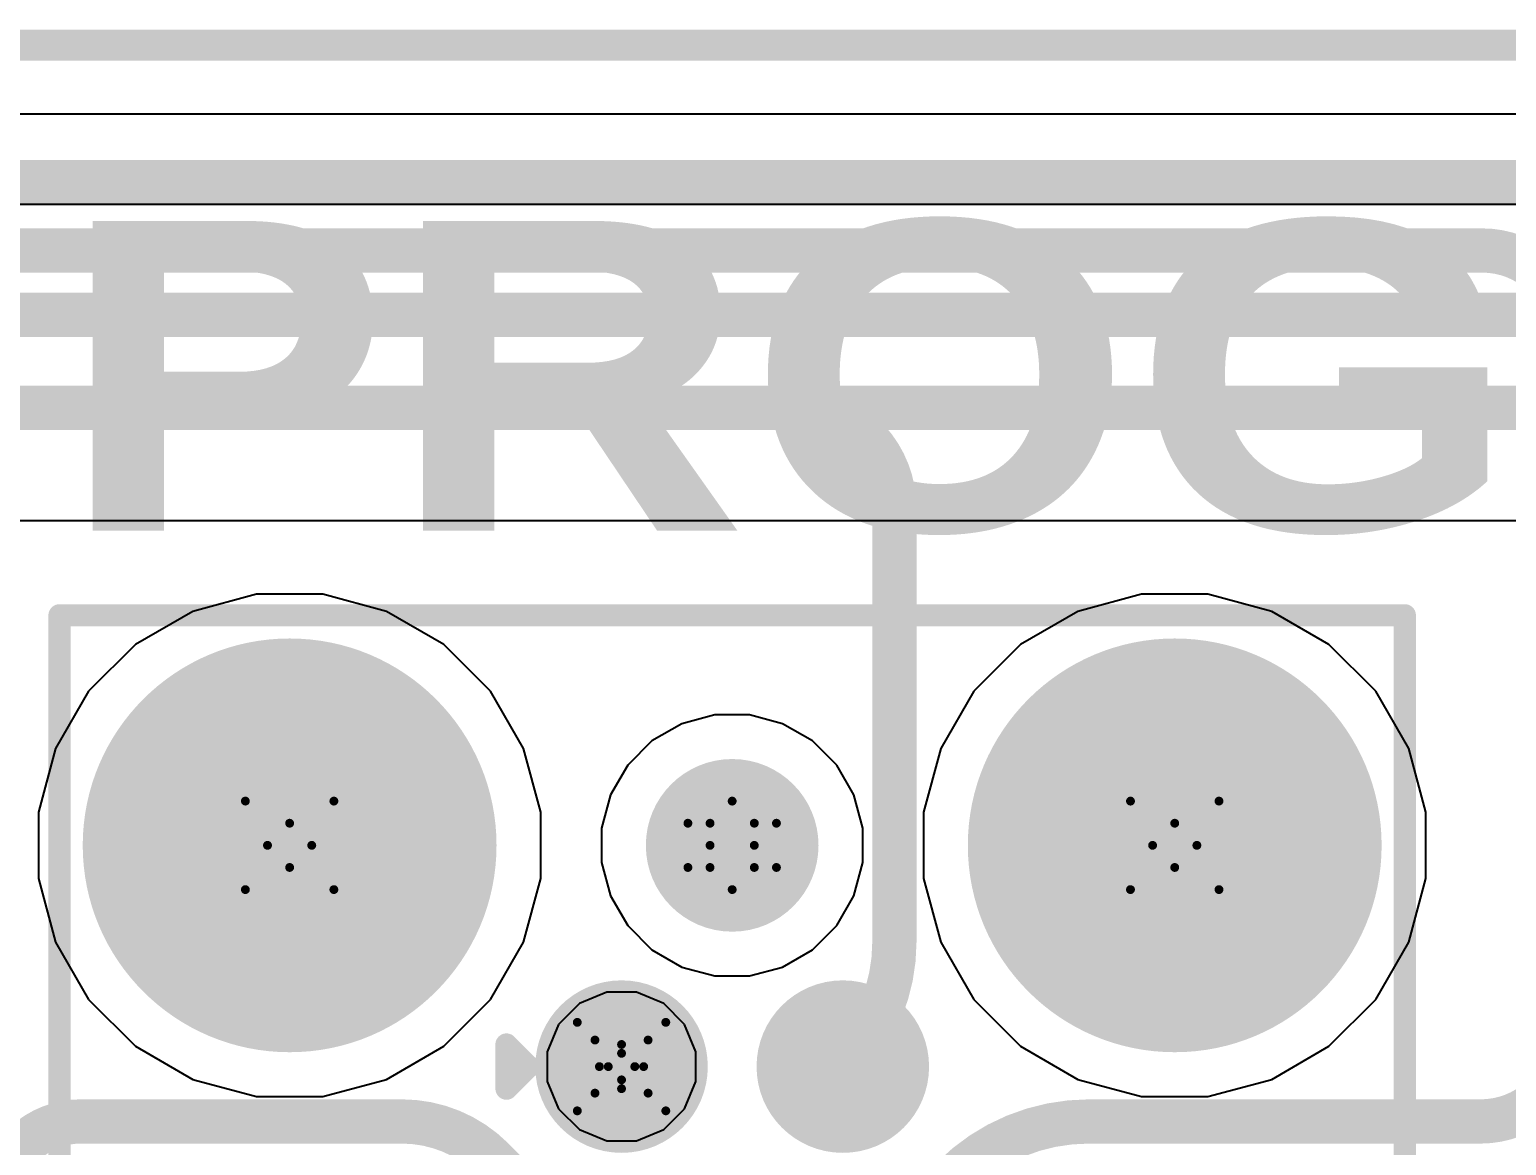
# Model space of a CAD drawing. Header units: inches. Extents: x -2 to 5376, y -4 to 5426.
# Drawn here: x 119.68 to 128.16, y 56.7 to 63.11 of the extents above; entities that cross this region are included whole.
import ezdxf

# ---------------------------------------------------------------- set-up
doc = ezdxf.new("R2010")
doc.units = ezdxf.units.IN
for name, color, linetype in [('Bottom Layer', 5, 'Continuous'), ('Bottom Solder', 6, 'Continuous'), ('Drill Drawing', 1, 'Continuous'), ('Layer 1', 16, 'Continuous'), ('Layer 2', 76, 'Continuous'), ('Pad Holes', 156, 'Continuous'), ('Top Layer', 1, 'Continuous'), ('Top Overlay', 2, 'Continuous'), ('Top Paste', 8, 'Continuous'), ('Top Solder', 216, 'Continuous'), ('Via Holes', 16, 'Continuous')]:
    doc.layers.add(name, color=color, linetype=linetype)
doc.styles.add('Arial Black_Bold', font='', dxfattribs={"height": 0.2})
doc.styles.get('Arial Black_Bold').set_extended_font_data('Arial Black', bold=True)

# ---------------------------------------------------------------- blocks, each defined once
blk = doc.blocks.new('TC2030_IDC__253')
at = {"layer": 'Bottom Solder'}
h = blk.add_hatch(color=6, dxfattribs=at)
edge = h.paths.add_edge_path()
edge.add_arc((-2.54, 2.54), 0.1016, 0, 360)
h = blk.add_hatch(color=6, dxfattribs=at)
edge = h.paths.add_edge_path()
edge.add_arc((0.635, 2.54), 0.1016, 0, 360)
h = blk.add_hatch(color=6, dxfattribs=at)
edge = h.paths.add_edge_path()
edge.add_arc((2.54, 1.016), 0.1016, 0, 360)
h = blk.add_hatch(color=6, dxfattribs=at)
edge = h.paths.add_edge_path()
edge.add_arc((-2.54, 0), 0.1016, 0, 360)
h = blk.add_hatch(color=6, dxfattribs=at)
edge = h.paths.add_edge_path()
edge.add_arc((2.54, -1.016), 0.1016, 0, 360)
h = blk.add_hatch(color=6, dxfattribs=at)
edge = h.paths.add_edge_path()
edge.add_arc((-2.54, -2.54), 0.1016, 0, 360)
h = blk.add_hatch(color=6, dxfattribs=at)
edge = h.paths.add_edge_path()
edge.add_arc((0.635, -2.54), 0.1016, 0, 360)
at = {"layer": 'Pad Holes'}
h = blk.add_hatch(color=7, dxfattribs=at)
edge = h.paths.add_edge_path()
edge.add_arc((-2.54, 2.54), 1.1875, 0, 360)
h = blk.add_hatch(color=7, dxfattribs=at)
edge = h.paths.add_edge_path()
edge.add_arc((0.635, 2.54), 1.1875, 0, 360)
h = blk.add_hatch(color=7, dxfattribs=at)
edge = h.paths.add_edge_path()
edge.add_arc((2.54, 1.016), 0.4955, 0, 360)
h = blk.add_hatch(color=7, dxfattribs=at)
edge = h.paths.add_edge_path()
edge.add_arc((-2.54, 0), 0.4955, 0, 360)
h = blk.add_hatch(color=7, dxfattribs=at)
edge = h.paths.add_edge_path()
edge.add_arc((2.54, -1.016), 0.4955, 0, 360)
h = blk.add_hatch(color=7, dxfattribs=at)
edge = h.paths.add_edge_path()
edge.add_arc((-2.54, -2.54), 1.1875, 0, 360)
h = blk.add_hatch(color=7, dxfattribs=at)
edge = h.paths.add_edge_path()
edge.add_arc((0.635, -2.54), 1.1875, 0, 360)
at = {"layer": 'Top Layer'}
h = blk.add_hatch(color=1, dxfattribs=at)
edge = h.paths.add_edge_path()
edge.add_arc((-1.27, 0.635), 0.3935, 0, 360)
h = blk.add_hatch(color=1, dxfattribs=at)
edge = h.paths.add_edge_path()
edge.add_arc((0, 0.635), 0.3935, 0, 360)
h = blk.add_hatch(color=1, dxfattribs=at)
edge = h.paths.add_edge_path()
edge.add_arc((1.27, 0.635), 0.3935, 0, 360)
h = blk.add_hatch(color=1, dxfattribs=at)
edge = h.paths.add_edge_path()
edge.add_arc((-1.27, -0.635), 0.3935, 0, 360)
h = blk.add_hatch(color=1, dxfattribs=at)
edge = h.paths.add_edge_path()
edge.add_arc((-1.27, -0.635), 0.3935, 0, 360)
h = blk.add_hatch(color=1, dxfattribs=at)
edge = h.paths.add_edge_path()
edge.add_arc((0, -0.635), 0.3935, 0, 360)
h = blk.add_hatch(color=1, dxfattribs=at)
edge = h.paths.add_edge_path()
edge.add_arc((1.27, -0.635), 0.3935, 0, 360)
at = {"layer": 'Top Paste'}
h = blk.add_hatch(color=8, dxfattribs=at)
edge = h.paths.add_edge_path()
edge.add_arc((-1.27, 0.635), 0.3935, 0, 360)
h = blk.add_hatch(color=8, dxfattribs=at)
edge = h.paths.add_edge_path()
edge.add_arc((0, 0.635), 0.3935, 0, 360)
h = blk.add_hatch(color=8, dxfattribs=at)
edge = h.paths.add_edge_path()
edge.add_arc((1.27, 0.635), 0.3935, 0, 360)
h = blk.add_hatch(color=8, dxfattribs=at)
edge = h.paths.add_edge_path()
edge.add_arc((-1.27, -0.635), 0.3935, 0, 360)
h = blk.add_hatch(color=8, dxfattribs=at)
edge = h.paths.add_edge_path()
edge.add_arc((-1.27, -0.635), 0.3935, 0, 360)
h = blk.add_hatch(color=8, dxfattribs=at)
edge = h.paths.add_edge_path()
edge.add_arc((0, -0.635), 0.3935, 0, 360)
h = blk.add_hatch(color=8, dxfattribs=at)
edge = h.paths.add_edge_path()
edge.add_arc((1.27, -0.635), 0.3935, 0, 360)
at = {"layer": 'Top Solder'}
h = blk.add_hatch(color=216, dxfattribs=at)
edge = h.paths.add_edge_path()
edge.add_arc((-2.54, 2.54), 0.1016, 0, 360)
h = blk.add_hatch(color=216, dxfattribs=at)
edge = h.paths.add_edge_path()
edge.add_arc((0.635, 2.54), 0.1016, 0, 360)
h = blk.add_hatch(color=216, dxfattribs=at)
edge = h.paths.add_edge_path()
edge.add_arc((-1.27, 0.635), 0.4951, 0, 360)
h = blk.add_hatch(color=216, dxfattribs=at)
edge = h.paths.add_edge_path()
edge.add_arc((0, 0.635), 0.4951, 0, 360)
h = blk.add_hatch(color=216, dxfattribs=at)
edge = h.paths.add_edge_path()
edge.add_arc((1.27, 0.635), 0.4951, 0, 360)
h = blk.add_hatch(color=216, dxfattribs=at)
edge = h.paths.add_edge_path()
edge.add_arc((2.54, 1.016), 0.1016, 0, 360)
h = blk.add_hatch(color=216, dxfattribs=at)
edge = h.paths.add_edge_path()
edge.add_arc((-2.54, 0), 0.1016, 0, 360)
h = blk.add_hatch(color=216, dxfattribs=at)
edge = h.paths.add_edge_path()
edge.add_arc((-1.27, -0.635), 0.4951, 0, 360)
h = blk.add_hatch(color=216, dxfattribs=at)
edge = h.paths.add_edge_path()
edge.add_arc((-1.27, -0.635), 0.4951, 0, 360)
h = blk.add_hatch(color=216, dxfattribs=at)
edge = h.paths.add_edge_path()
edge.add_arc((0, -0.635), 0.4951, 0, 360)
h = blk.add_hatch(color=216, dxfattribs=at)
edge = h.paths.add_edge_path()
edge.add_arc((1.27, -0.635), 0.4951, 0, 360)
h = blk.add_hatch(color=216, dxfattribs=at)
edge = h.paths.add_edge_path()
edge.add_arc((2.54, -1.016), 0.1016, 0, 360)
h = blk.add_hatch(color=216, dxfattribs=at)
edge = h.paths.add_edge_path()
edge.add_arc((-2.54, -2.54), 0.1016, 0, 360)
h = blk.add_hatch(color=216, dxfattribs=at)
edge = h.paths.add_edge_path()
edge.add_arc((0.635, -2.54), 0.1016, 0, 360)
at = {"layer": 'Top Overlay'}
for points in [[(-3.8608, -3.8608, 0.127, 0.127, 0), (-3.8608, 3.8608, 0.127, 0.127, 0)], [(3.2004, 3.8608, 0.127, 0.127, 0), (-3.8608, 3.8608, 0.127, 0.127, 0)], [(3.2004, -3.8608, 0.127, 0.127, 0), (3.2004, 3.8608, 0.127, 0.127, 0)], [(-1.397, -1.2954, 0.127, 0.127, 0), (-1.27, -1.1684, 0.127, 0.127, 0)], [(-1.143, -1.2954, 0.127, 0.127, 0), (-1.27, -1.1684, 0.127, 0.127, 0)], [(-1.143, -1.2954, 0.127, 0.127, 0), (-1.397, -1.2954, 0.127, 0.127, 0)], [(3.2004, -3.8608, 0.127, 0.127, 0), (-3.8608, -3.8608, 0.127, 0.127, 0)]]:
    blk.add_lwpolyline(points, format="xyseb", dxfattribs=at)
for points in [[(-3.89255, 3.8608, 0.0635, 0.0635, 1), (-3.82905, 3.8608, 0.0635, 0.0635, 1)], [(-3.89255, 3.8608, 0.0635, 0.0635, 1), (-3.82905, 3.8608, 0.0635, 0.0635, 1)], [(3.16865, 3.8608, 0.0635, 0.0635, 1), (3.23215, 3.8608, 0.0635, 0.0635, 1)], [(3.16865, 3.8608, 0.0635, 0.0635, 1), (3.23215, 3.8608, 0.0635, 0.0635, 1)], [(-1.30175, -1.1684, 0.0635, 0.0635, 1), (-1.23825, -1.1684, 0.0635, 0.0635, 1)], [(-1.30175, -1.1684, 0.0635, 0.0635, 1), (-1.23825, -1.1684, 0.0635, 0.0635, 1)], [(-1.42875, -1.2954, 0.0635, 0.0635, 1), (-1.36525, -1.2954, 0.0635, 0.0635, 1)], [(-1.42875, -1.2954, 0.0635, 0.0635, 1), (-1.36525, -1.2954, 0.0635, 0.0635, 1)], [(-1.17475, -1.2954, 0.0635, 0.0635, 1), (-1.11125, -1.2954, 0.0635, 0.0635, 1)], [(-1.17475, -1.2954, 0.0635, 0.0635, 1), (-1.11125, -1.2954, 0.0635, 0.0635, 1)], [(-3.89255, -3.8608, 0.0635, 0.0635, 1), (-3.82905, -3.8608, 0.0635, 0.0635, 1)], [(-3.89255, -3.8608, 0.0635, 0.0635, 1), (-3.82905, -3.8608, 0.0635, 0.0635, 1)], [(3.16865, -3.8608, 0.0635, 0.0635, 1), (3.23215, -3.8608, 0.0635, 0.0635, 1)], [(3.16865, -3.8608, 0.0635, 0.0635, 1), (3.23215, -3.8608, 0.0635, 0.0635, 1)]]:
    blk.add_lwpolyline(points, format="xyseb", close=True, dxfattribs=at)

msp = doc.modelspace()

# ---------------------------------------------------------------- hatches: boundary and pattern name
at = {"layer": 'Bottom Layer'}
h = msp.add_hatch(color=5, dxfattribs=at)
edge = h.paths.add_edge_path()
edge.add_arc((123.0786, 57.1533), 0.3, 0, 360)
at = {"layer": 'Layer 1'}
h = msp.add_hatch(color=16, dxfattribs=at)
edge = h.paths.add_edge_path()
edge.add_arc((123.0786, 57.1533), 0.3, 0, 360)
at = {"layer": 'Layer 2'}
h = msp.add_hatch(color=76, dxfattribs=at)
edge = h.paths.add_edge_path()
edge.add_arc((123.0786, 57.1533), 0.3, 0, 360)
at = {"layer": 'Top Layer'}
h = msp.add_hatch(color=1, dxfattribs=at)
edge = h.paths.add_edge_path()
edge.add_arc((123.0786, 57.1533), 0.3, 0, 360)
at = {"layer": 'Via Holes'}
h = msp.add_hatch(color=7, dxfattribs=at)
edge = h.paths.add_edge_path()
edge.add_arc((123.0786, 57.1533), 0.15, 0, 360)

# ---------------------------------------------------------------- linework, layer by layer
at = {"layer": 'Bottom Layer'}
for p, q in [((119.5913, 60.2872), (128.2255, 60.2872)), ((120.9838, 59.8648), (120.6172, 59.7666)), ((121.3633, 59.8648), (120.9838, 59.8648)), ((121.73, 59.7666), (121.3633, 59.8648)), ((126.0638, 59.8648), (125.6972, 59.7666)), ((126.4433, 59.8648), (126.0638, 59.8648)), ((126.81, 59.7666), (126.4433, 59.8648)), ((120.6172, 59.7666), (120.2885, 59.5768)), ((122.0587, 59.5768), (121.73, 59.7666)), ((125.6972, 59.7666), (125.3685, 59.5768)), ((127.1387, 59.5768), (126.81, 59.7666)), ((120.2885, 59.5768), (120.0201, 59.3084)), ((122.3271, 59.3084), (122.0587, 59.5768)), ((125.3685, 59.5768), (125.1001, 59.3084)), ((127.4071, 59.3084), (127.1387, 59.5768)), ((120.0201, 59.3084), (119.8303, 58.9797)), ((122.5168, 58.9797), (122.3271, 59.3084)), ((125.1001, 59.3084), (124.9103, 58.9797)), ((127.5968, 58.9797), (127.4071, 59.3084)), ((123.6149, 59.1728), (123.4243, 59.1217)), ((123.8122, 59.1728), (123.6149, 59.1728)), ((124.0029, 59.1217), (123.8122, 59.1728)), ((123.4243, 59.1217), (123.2534, 59.023)), ((124.1738, 59.023), (124.0029, 59.1217)), ((123.2534, 59.023), (123.1138, 58.8835)), ((124.3133, 58.8835), (124.1738, 59.023)), ((119.8303, 58.9797), (119.7321, 58.6131)), ((122.6151, 58.6131), (122.5168, 58.9797)), ((124.9103, 58.9797), (124.8121, 58.6131)), ((127.6951, 58.6131), (127.5968, 58.9797)), ((123.1138, 58.8835), (123.0151, 58.7126)), ((124.412, 58.7126), (124.3133, 58.8835)), ((123.0151, 58.7126), (122.9641, 58.522)), ((124.4631, 58.522), (124.412, 58.7126)), ((119.7321, 58.6131), (119.7321, 58.2335)), ((122.6151, 58.2335), (122.6151, 58.6131)), ((124.8121, 58.6131), (124.8121, 58.2335)), ((127.6951, 58.2335), (127.6951, 58.6131)), ((122.9641, 58.522), (122.9641, 58.3246)), ((124.4631, 58.3246), (124.4631, 58.522)), ((122.9641, 58.3246), (123.0151, 58.134)), ((124.412, 58.134), (124.4631, 58.3246)), ((119.7321, 58.2335), (119.8303, 57.8669)), ((122.5168, 57.8669), (122.6151, 58.2335)), ((124.8121, 58.2335), (124.9103, 57.8669)), ((127.5968, 57.8669), (127.6951, 58.2335)), ((123.0151, 58.134), (123.1138, 57.9631)), ((124.3133, 57.9631), (124.412, 58.134)), ((123.1138, 57.9631), (123.2534, 57.8235)), ((124.1738, 57.8235), (124.3133, 57.9631)), ((119.8303, 57.8669), (120.0201, 57.5382)), ((122.3271, 57.5382), (122.5168, 57.8669)), ((123.2534, 57.8235), (123.4243, 57.7249)), ((124.0029, 57.7249), (124.1738, 57.8235)), ((124.9103, 57.8669), (125.1001, 57.5382)), ((127.4071, 57.5382), (127.5968, 57.8669)), ((123.4243, 57.7249), (123.6149, 57.6738)), ((123.6149, 57.6738), (123.8122, 57.6738)), ((123.8122, 57.6738), (124.0029, 57.7249)), ((122.9936, 57.5803), (122.8367, 57.5153)), ((123.1635, 57.5803), (122.9936, 57.5803)), ((123.3204, 57.5153), (123.1635, 57.5803)), ((120.0201, 57.5382), (120.2885, 57.2698)), ((122.0587, 57.2698), (122.3271, 57.5382)), ((122.8367, 57.5153), (122.7166, 57.3952)), ((123.4406, 57.3952), (123.3204, 57.5153)), ((125.1001, 57.5382), (125.3685, 57.2698)), ((127.1387, 57.2698), (127.4071, 57.5382)), ((122.7166, 57.3952), (122.6516, 57.2382)), ((123.5056, 57.2382), (123.4406, 57.3952)), ((120.2885, 57.2698), (120.6172, 57.08)), ((121.73, 57.08), (122.0587, 57.2698)), ((122.6516, 57.2382), (122.6516, 57.0684)), ((123.5056, 57.0684), (123.5056, 57.2382)), ((125.3685, 57.2698), (125.6972, 57.08)), ((126.81, 57.08), (127.1387, 57.2698)), ((120.6172, 57.08), (120.9838, 56.9818)), ((121.3633, 56.9818), (121.73, 57.08)), ((122.6516, 57.0684), (122.7166, 56.9114)), ((123.4406, 56.9114), (123.5056, 57.0684)), ((125.6972, 57.08), (126.0638, 56.9818)), ((126.4433, 56.9818), (126.81, 57.08)), ((120.9838, 56.9818), (121.3633, 56.9818)), ((126.0638, 56.9818), (126.4433, 56.9818)), ((122.7166, 56.9114), (122.8367, 56.7913)), ((123.3204, 56.7913), (123.4406, 56.9114)), ((122.8367, 56.7913), (122.9936, 56.7263)), ((122.9936, 56.7263), (123.1635, 56.7263)), ((123.1635, 56.7263), (123.3204, 56.7913))]:
    msp.add_line(p, q, dxfattribs=at)
for points in [[(116.2092, 63.0174, 0.1778, 0.1778, 0), (136.4474, 63.0174, 0.1778, 0.1778, 0)], [(116.713, 62.23, 0.254, 0.254, 0), (130.0147, 62.23, 0.254, 0.254, 0)], [(117.475, 61.468, 0.254, 0.254, 0), (128.524, 61.468, 0.254, 0.254, 0)], [(119.4271, 60.9346, 0.254, 0.254, 0), (128.2954, 60.9346, 0.254, 0.254, 0)]]:
    msp.add_lwpolyline(points, format="xyseb", dxfattribs=at)
at = {"layer": 'Drill Drawing'}
for points in [[(120.9196, 58.6773, 0.0508, 0.0508, 0), (121.1736, 58.5503, 0.0508, 0.0508, 0)], [(120.9196, 58.6773, 0.0508, 0.0508, 0), (121.0466, 58.4233, 0.0508, 0.0508, 0)], [(121.1736, 58.5503, 0.0508, 0.0508, 0), (121.4276, 58.6773, 0.0508, 0.0508, 0)], [(121.3006, 58.4233, 0.0508, 0.0508, 0), (121.4276, 58.6773, 0.0508, 0.0508, 0)], [(123.5866, 58.5503, 0.0508, 0.0508, 0), (123.7136, 58.6773, 0.0508, 0.0508, 0)], [(123.7136, 58.6773, 0.0508, 0.0508, 0), (123.8406, 58.5503, 0.0508, 0.0508, 0)], [(125.9996, 58.6773, 0.0508, 0.0508, 0), (126.2536, 58.5503, 0.0508, 0.0508, 0)], [(125.9996, 58.6773, 0.0508, 0.0508, 0), (126.1266, 58.4233, 0.0508, 0.0508, 0)], [(126.2536, 58.5503, 0.0508, 0.0508, 0), (126.5076, 58.6773, 0.0508, 0.0508, 0)], [(126.3806, 58.4233, 0.0508, 0.0508, 0), (126.5076, 58.6773, 0.0508, 0.0508, 0)], [(123.4596, 58.5503, 0.0508, 0.0508, 0), (123.5866, 58.4233, 0.0508, 0.0508, 0)], [(123.4596, 58.5503, 0.0508, 0.0508, 0), (123.5866, 58.5503, 0.0508, 0.0508, 0)], [(123.8406, 58.5503, 0.0508, 0.0508, 0), (123.9676, 58.5503, 0.0508, 0.0508, 0)], [(123.8406, 58.4233, 0.0508, 0.0508, 0), (123.9676, 58.5503, 0.0508, 0.0508, 0)], [(120.9196, 58.1693, 0.0508, 0.0508, 0), (121.0466, 58.4233, 0.0508, 0.0508, 0)], [(121.3006, 58.4233, 0.0508, 0.0508, 0), (121.4276, 58.1693, 0.0508, 0.0508, 0)], [(123.4596, 58.2963, 0.0508, 0.0508, 0), (123.5866, 58.4233, 0.0508, 0.0508, 0)], [(123.8406, 58.4233, 0.0508, 0.0508, 0), (123.9676, 58.2963, 0.0508, 0.0508, 0)], [(125.9996, 58.1693, 0.0508, 0.0508, 0), (126.1266, 58.4233, 0.0508, 0.0508, 0)], [(126.3806, 58.4233, 0.0508, 0.0508, 0), (126.5076, 58.1693, 0.0508, 0.0508, 0)], [(120.9196, 58.1693, 0.0508, 0.0508, 0), (121.1736, 58.2963, 0.0508, 0.0508, 0)], [(121.1736, 58.2963, 0.0508, 0.0508, 0), (121.4276, 58.1693, 0.0508, 0.0508, 0)], [(123.4596, 58.2963, 0.0508, 0.0508, 0), (123.5866, 58.2963, 0.0508, 0.0508, 0)], [(123.5866, 58.2963, 0.0508, 0.0508, 0), (123.7136, 58.1693, 0.0508, 0.0508, 0)], [(123.7136, 58.1693, 0.0508, 0.0508, 0), (123.8406, 58.2963, 0.0508, 0.0508, 0)], [(123.8406, 58.2963, 0.0508, 0.0508, 0), (123.9676, 58.2963, 0.0508, 0.0508, 0)], [(125.9996, 58.1693, 0.0508, 0.0508, 0), (126.2536, 58.2963, 0.0508, 0.0508, 0)], [(126.2536, 58.2963, 0.0508, 0.0508, 0), (126.5076, 58.1693, 0.0508, 0.0508, 0)], [(122.8246, 57.4073, 0.0508, 0.0508, 0), (123.0786, 57.2803, 0.0508, 0.0508, 0)], [(122.8246, 57.4073, 0.0508, 0.0508, 0), (122.9516, 57.1533, 0.0508, 0.0508, 0)], [(123.0786, 57.2803, 0.0508, 0.0508, 0), (123.3326, 57.4073, 0.0508, 0.0508, 0)], [(123.2056, 57.1533, 0.0508, 0.0508, 0), (123.3326, 57.4073, 0.0508, 0.0508, 0)], [(122.9262, 57.3057, 0.0508, 0.0508, 0), (123.0786, 57.2295, 0.0508, 0.0508, 0)], [(122.9262, 57.3057, 0.0508, 0.0508, 0), (123.0024, 57.1533, 0.0508, 0.0508, 0)], [(123.0786, 57.2295, 0.0508, 0.0508, 0), (123.231, 57.3057, 0.0508, 0.0508, 0)], [(123.1548, 57.1533, 0.0508, 0.0508, 0), (123.231, 57.3057, 0.0508, 0.0508, 0)], [(122.8246, 56.8993, 0.0508, 0.0508, 0), (122.9516, 57.1533, 0.0508, 0.0508, 0)], [(122.9262, 57.0009, 0.0508, 0.0508, 0), (123.0024, 57.1533, 0.0508, 0.0508, 0)], [(123.1548, 57.1533, 0.0508, 0.0508, 0), (123.231, 57.0009, 0.0508, 0.0508, 0)], [(123.2056, 57.1533, 0.0508, 0.0508, 0), (123.3326, 56.8993, 0.0508, 0.0508, 0)], [(122.8246, 56.8993, 0.0508, 0.0508, 0), (123.0786, 57.0263, 0.0508, 0.0508, 0)], [(122.9262, 57.0009, 0.0508, 0.0508, 0), (123.0786, 57.0771, 0.0508, 0.0508, 0)], [(123.0786, 57.0771, 0.0508, 0.0508, 0), (123.231, 57.0009, 0.0508, 0.0508, 0)], [(123.0786, 57.0263, 0.0508, 0.0508, 0), (123.3326, 56.8993, 0.0508, 0.0508, 0)]]:
    msp.add_lwpolyline(points, format="xyseb", dxfattribs=at)
for points in [[(120.9069, 58.6773, 0.0254, 0.0254, 1), (120.9323, 58.6773, 0.0254, 0.0254, 1)], [(120.9069, 58.6773, 0.0254, 0.0254, 1), (120.9323, 58.6773, 0.0254, 0.0254, 1)], [(121.4149, 58.6773, 0.0254, 0.0254, 1), (121.4403, 58.6773, 0.0254, 0.0254, 1)], [(121.4149, 58.6773, 0.0254, 0.0254, 1), (121.4403, 58.6773, 0.0254, 0.0254, 1)], [(123.7009, 58.6773, 0.0254, 0.0254, 1), (123.7263, 58.6773, 0.0254, 0.0254, 1)], [(123.7009, 58.6773, 0.0254, 0.0254, 1), (123.7263, 58.6773, 0.0254, 0.0254, 1)], [(125.9869, 58.6773, 0.0254, 0.0254, 1), (126.0123, 58.6773, 0.0254, 0.0254, 1)], [(125.9869, 58.6773, 0.0254, 0.0254, 1), (126.0123, 58.6773, 0.0254, 0.0254, 1)], [(126.4949, 58.6773, 0.0254, 0.0254, 1), (126.5203, 58.6773, 0.0254, 0.0254, 1)], [(126.4949, 58.6773, 0.0254, 0.0254, 1), (126.5203, 58.6773, 0.0254, 0.0254, 1)], [(121.1609, 58.5503, 0.0254, 0.0254, 1), (121.1863, 58.5503, 0.0254, 0.0254, 1)], [(121.1609, 58.5503, 0.0254, 0.0254, 1), (121.1863, 58.5503, 0.0254, 0.0254, 1)], [(123.4469, 58.5503, 0.0254, 0.0254, 1), (123.4723, 58.5503, 0.0254, 0.0254, 1)], [(123.4469, 58.5503, 0.0254, 0.0254, 1), (123.4723, 58.5503, 0.0254, 0.0254, 1)], [(123.5739, 58.5503, 0.0254, 0.0254, 1), (123.5993, 58.5503, 0.0254, 0.0254, 1)], [(123.5739, 58.5503, 0.0254, 0.0254, 1), (123.5993, 58.5503, 0.0254, 0.0254, 1)], [(123.8279, 58.5503, 0.0254, 0.0254, 1), (123.8533, 58.5503, 0.0254, 0.0254, 1)], [(123.8279, 58.5503, 0.0254, 0.0254, 1), (123.8533, 58.5503, 0.0254, 0.0254, 1)], [(123.9549, 58.5503, 0.0254, 0.0254, 1), (123.9803, 58.5503, 0.0254, 0.0254, 1)], [(123.9549, 58.5503, 0.0254, 0.0254, 1), (123.9803, 58.5503, 0.0254, 0.0254, 1)], [(126.2409, 58.5503, 0.0254, 0.0254, 1), (126.2663, 58.5503, 0.0254, 0.0254, 1)], [(126.2409, 58.5503, 0.0254, 0.0254, 1), (126.2663, 58.5503, 0.0254, 0.0254, 1)], [(121.0339, 58.4233, 0.0254, 0.0254, 1), (121.0593, 58.4233, 0.0254, 0.0254, 1)], [(121.0339, 58.4233, 0.0254, 0.0254, 1), (121.0593, 58.4233, 0.0254, 0.0254, 1)], [(121.2879, 58.4233, 0.0254, 0.0254, 1), (121.3133, 58.4233, 0.0254, 0.0254, 1)], [(121.2879, 58.4233, 0.0254, 0.0254, 1), (121.3133, 58.4233, 0.0254, 0.0254, 1)], [(123.5739, 58.4233, 0.0254, 0.0254, 1), (123.5993, 58.4233, 0.0254, 0.0254, 1)], [(123.5739, 58.4233, 0.0254, 0.0254, 1), (123.5993, 58.4233, 0.0254, 0.0254, 1)], [(123.8279, 58.4233, 0.0254, 0.0254, 1), (123.8533, 58.4233, 0.0254, 0.0254, 1)], [(123.8279, 58.4233, 0.0254, 0.0254, 1), (123.8533, 58.4233, 0.0254, 0.0254, 1)], [(126.1139, 58.4233, 0.0254, 0.0254, 1), (126.1393, 58.4233, 0.0254, 0.0254, 1)], [(126.1139, 58.4233, 0.0254, 0.0254, 1), (126.1393, 58.4233, 0.0254, 0.0254, 1)], [(126.3679, 58.4233, 0.0254, 0.0254, 1), (126.3933, 58.4233, 0.0254, 0.0254, 1)], [(126.3679, 58.4233, 0.0254, 0.0254, 1), (126.3933, 58.4233, 0.0254, 0.0254, 1)], [(121.1609, 58.2963, 0.0254, 0.0254, 1), (121.1863, 58.2963, 0.0254, 0.0254, 1)], [(121.1609, 58.2963, 0.0254, 0.0254, 1), (121.1863, 58.2963, 0.0254, 0.0254, 1)], [(123.4469, 58.2963, 0.0254, 0.0254, 1), (123.4723, 58.2963, 0.0254, 0.0254, 1)], [(123.4469, 58.2963, 0.0254, 0.0254, 1), (123.4723, 58.2963, 0.0254, 0.0254, 1)], [(123.5739, 58.2963, 0.0254, 0.0254, 1), (123.5993, 58.2963, 0.0254, 0.0254, 1)], [(123.5739, 58.2963, 0.0254, 0.0254, 1), (123.5993, 58.2963, 0.0254, 0.0254, 1)], [(123.8279, 58.2963, 0.0254, 0.0254, 1), (123.8533, 58.2963, 0.0254, 0.0254, 1)], [(123.8279, 58.2963, 0.0254, 0.0254, 1), (123.8533, 58.2963, 0.0254, 0.0254, 1)], [(123.9549, 58.2963, 0.0254, 0.0254, 1), (123.9803, 58.2963, 0.0254, 0.0254, 1)], [(123.9549, 58.2963, 0.0254, 0.0254, 1), (123.9803, 58.2963, 0.0254, 0.0254, 1)], [(126.2409, 58.2963, 0.0254, 0.0254, 1), (126.2663, 58.2963, 0.0254, 0.0254, 1)], [(126.2409, 58.2963, 0.0254, 0.0254, 1), (126.2663, 58.2963, 0.0254, 0.0254, 1)], [(120.9069, 58.1693, 0.0254, 0.0254, 1), (120.9323, 58.1693, 0.0254, 0.0254, 1)], [(120.9069, 58.1693, 0.0254, 0.0254, 1), (120.9323, 58.1693, 0.0254, 0.0254, 1)], [(121.4149, 58.1693, 0.0254, 0.0254, 1), (121.4403, 58.1693, 0.0254, 0.0254, 1)], [(121.4149, 58.1693, 0.0254, 0.0254, 1), (121.4403, 58.1693, 0.0254, 0.0254, 1)], [(123.7009, 58.1693, 0.0254, 0.0254, 1), (123.7263, 58.1693, 0.0254, 0.0254, 1)], [(123.7009, 58.1693, 0.0254, 0.0254, 1), (123.7263, 58.1693, 0.0254, 0.0254, 1)], [(125.9869, 58.1693, 0.0254, 0.0254, 1), (126.0123, 58.1693, 0.0254, 0.0254, 1)], [(125.9869, 58.1693, 0.0254, 0.0254, 1), (126.0123, 58.1693, 0.0254, 0.0254, 1)], [(126.4949, 58.1693, 0.0254, 0.0254, 1), (126.5203, 58.1693, 0.0254, 0.0254, 1)], [(126.4949, 58.1693, 0.0254, 0.0254, 1), (126.5203, 58.1693, 0.0254, 0.0254, 1)], [(122.8119, 57.4073, 0.0254, 0.0254, 1), (122.8373, 57.4073, 0.0254, 0.0254, 1)], [(122.8119, 57.4073, 0.0254, 0.0254, 1), (122.8373, 57.4073, 0.0254, 0.0254, 1)], [(123.3199, 57.4073, 0.0254, 0.0254, 1), (123.3453, 57.4073, 0.0254, 0.0254, 1)], [(123.3199, 57.4073, 0.0254, 0.0254, 1), (123.3453, 57.4073, 0.0254, 0.0254, 1)], [(122.9135, 57.3057, 0.0254, 0.0254, 1), (122.9389, 57.3057, 0.0254, 0.0254, 1)], [(122.9135, 57.3057, 0.0254, 0.0254, 1), (122.9389, 57.3057, 0.0254, 0.0254, 1)], [(123.0659, 57.2803, 0.0254, 0.0254, 1), (123.0913, 57.2803, 0.0254, 0.0254, 1)], [(123.0659, 57.2803, 0.0254, 0.0254, 1), (123.0913, 57.2803, 0.0254, 0.0254, 1)], [(123.2183, 57.3057, 0.0254, 0.0254, 1), (123.2437, 57.3057, 0.0254, 0.0254, 1)], [(123.2183, 57.3057, 0.0254, 0.0254, 1), (123.2437, 57.3057, 0.0254, 0.0254, 1)], [(123.0659, 57.2295, 0.0254, 0.0254, 1), (123.0913, 57.2295, 0.0254, 0.0254, 1)], [(123.0659, 57.2295, 0.0254, 0.0254, 1), (123.0913, 57.2295, 0.0254, 0.0254, 1)], [(122.9389, 57.1533, 0.0254, 0.0254, 1), (122.9643, 57.1533, 0.0254, 0.0254, 1)], [(122.9389, 57.1533, 0.0254, 0.0254, 1), (122.9643, 57.1533, 0.0254, 0.0254, 1)], [(122.9897, 57.1533, 0.0254, 0.0254, 1), (123.0151, 57.1533, 0.0254, 0.0254, 1)], [(122.9897, 57.1533, 0.0254, 0.0254, 1), (123.0151, 57.1533, 0.0254, 0.0254, 1)], [(123.1421, 57.1533, 0.0254, 0.0254, 1), (123.1675, 57.1533, 0.0254, 0.0254, 1)], [(123.1421, 57.1533, 0.0254, 0.0254, 1), (123.1675, 57.1533, 0.0254, 0.0254, 1)], [(123.1929, 57.1533, 0.0254, 0.0254, 1), (123.2183, 57.1533, 0.0254, 0.0254, 1)], [(123.1929, 57.1533, 0.0254, 0.0254, 1), (123.2183, 57.1533, 0.0254, 0.0254, 1)], [(123.0659, 57.0771, 0.0254, 0.0254, 1), (123.0913, 57.0771, 0.0254, 0.0254, 1)], [(123.0659, 57.0771, 0.0254, 0.0254, 1), (123.0913, 57.0771, 0.0254, 0.0254, 1)], [(123.0659, 57.0263, 0.0254, 0.0254, 1), (123.0913, 57.0263, 0.0254, 0.0254, 1)], [(123.0659, 57.0263, 0.0254, 0.0254, 1), (123.0913, 57.0263, 0.0254, 0.0254, 1)], [(122.9135, 57.0009, 0.0254, 0.0254, 1), (122.9389, 57.0009, 0.0254, 0.0254, 1)], [(122.9135, 57.0009, 0.0254, 0.0254, 1), (122.9389, 57.0009, 0.0254, 0.0254, 1)], [(123.2183, 57.0009, 0.0254, 0.0254, 1), (123.2437, 57.0009, 0.0254, 0.0254, 1)], [(123.2183, 57.0009, 0.0254, 0.0254, 1), (123.2437, 57.0009, 0.0254, 0.0254, 1)], [(122.8119, 56.8993, 0.0254, 0.0254, 1), (122.8373, 56.8993, 0.0254, 0.0254, 1)], [(122.8119, 56.8993, 0.0254, 0.0254, 1), (122.8373, 56.8993, 0.0254, 0.0254, 1)], [(123.3199, 56.8993, 0.0254, 0.0254, 1), (123.3453, 56.8993, 0.0254, 0.0254, 1)], [(123.3199, 56.8993, 0.0254, 0.0254, 1), (123.3453, 56.8993, 0.0254, 0.0254, 1)]]:
    msp.add_lwpolyline(points, format="xyseb", close=True, dxfattribs=at)
at = {"layer": 'Layer 1'}
for p, q in [((120.9838, 59.8648), (120.6172, 59.7666)), ((121.3633, 59.8648), (120.9838, 59.8648)), ((121.73, 59.7666), (121.3633, 59.8648)), ((126.0638, 59.8648), (125.6972, 59.7666)), ((126.4433, 59.8648), (126.0638, 59.8648)), ((126.81, 59.7666), (126.4433, 59.8648)), ((120.6172, 59.7666), (120.2885, 59.5768)), ((122.0587, 59.5768), (121.73, 59.7666)), ((125.6972, 59.7666), (125.3685, 59.5768)), ((127.1387, 59.5768), (126.81, 59.7666)), ((120.2885, 59.5768), (120.0201, 59.3084)), ((122.3271, 59.3084), (122.0587, 59.5768)), ((125.3685, 59.5768), (125.1001, 59.3084)), ((127.4071, 59.3084), (127.1387, 59.5768)), ((120.0201, 59.3084), (119.8303, 58.9797)), ((122.5168, 58.9797), (122.3271, 59.3084)), ((125.1001, 59.3084), (124.9103, 58.9797)), ((127.5968, 58.9797), (127.4071, 59.3084)), ((123.6149, 59.1728), (123.4243, 59.1217)), ((123.8122, 59.1728), (123.6149, 59.1728)), ((124.0029, 59.1217), (123.8122, 59.1728)), ((123.4243, 59.1217), (123.2534, 59.023)), ((124.1738, 59.023), (124.0029, 59.1217)), ((123.2534, 59.023), (123.1138, 58.8835)), ((124.3133, 58.8835), (124.1738, 59.023)), ((119.8303, 58.9797), (119.7321, 58.6131)), ((122.6151, 58.6131), (122.5168, 58.9797)), ((124.9103, 58.9797), (124.8121, 58.6131)), ((127.6951, 58.6131), (127.5968, 58.9797)), ((123.1138, 58.8835), (123.0151, 58.7126)), ((124.412, 58.7126), (124.3133, 58.8835)), ((123.0151, 58.7126), (122.9641, 58.522)), ((124.4631, 58.522), (124.412, 58.7126)), ((119.7321, 58.6131), (119.7321, 58.2335)), ((122.6151, 58.2335), (122.6151, 58.6131)), ((124.8121, 58.6131), (124.8121, 58.2335)), ((127.6951, 58.2335), (127.6951, 58.6131)), ((122.9641, 58.522), (122.9641, 58.3246)), ((124.4631, 58.3246), (124.4631, 58.522)), ((122.9641, 58.3246), (123.0151, 58.134)), ((124.412, 58.134), (124.4631, 58.3246)), ((119.7321, 58.2335), (119.8303, 57.8669)), ((122.5168, 57.8669), (122.6151, 58.2335)), ((124.8121, 58.2335), (124.9103, 57.8669)), ((127.5968, 57.8669), (127.6951, 58.2335)), ((123.0151, 58.134), (123.1138, 57.9631)), ((124.3133, 57.9631), (124.412, 58.134)), ((123.1138, 57.9631), (123.2534, 57.8235)), ((124.1738, 57.8235), (124.3133, 57.9631)), ((119.8303, 57.8669), (120.0201, 57.5382)), ((122.3271, 57.5382), (122.5168, 57.8669)), ((123.2534, 57.8235), (123.4243, 57.7249)), ((124.0029, 57.7249), (124.1738, 57.8235)), ((124.9103, 57.8669), (125.1001, 57.5382)), ((127.4071, 57.5382), (127.5968, 57.8669)), ((123.4243, 57.7249), (123.6149, 57.6738)), ((123.6149, 57.6738), (123.8122, 57.6738)), ((123.8122, 57.6738), (124.0029, 57.7249)), ((122.9936, 57.5803), (122.8367, 57.5153)), ((123.1635, 57.5803), (122.9936, 57.5803)), ((123.3204, 57.5153), (123.1635, 57.5803)), ((120.0201, 57.5382), (120.2885, 57.2698)), ((122.0587, 57.2698), (122.3271, 57.5382)), ((122.8367, 57.5153), (122.7166, 57.3952)), ((123.4406, 57.3952), (123.3204, 57.5153)), ((125.1001, 57.5382), (125.3685, 57.2698)), ((127.1387, 57.2698), (127.4071, 57.5382)), ((122.7166, 57.3952), (122.6516, 57.2382)), ((123.5056, 57.2382), (123.4406, 57.3952)), ((120.2885, 57.2698), (120.6172, 57.08)), ((121.73, 57.08), (122.0587, 57.2698)), ((122.6516, 57.2382), (122.6516, 57.0684)), ((123.5056, 57.0684), (123.5056, 57.2382)), ((125.3685, 57.2698), (125.6972, 57.08)), ((126.81, 57.08), (127.1387, 57.2698)), ((120.6172, 57.08), (120.9838, 56.9818)), ((121.3633, 56.9818), (121.73, 57.08)), ((122.6516, 57.0684), (122.7166, 56.9114)), ((123.4406, 56.9114), (123.5056, 57.0684)), ((125.6972, 57.08), (126.0638, 56.9818)), ((126.4433, 56.9818), (126.81, 57.08)), ((120.9838, 56.9818), (121.3633, 56.9818)), ((126.0638, 56.9818), (126.4433, 56.9818)), ((122.7166, 56.9114), (122.8367, 56.7913)), ((123.3204, 56.7913), (123.4406, 56.9114)), ((122.8367, 56.7913), (122.9936, 56.7263)), ((122.9936, 56.7263), (123.1635, 56.7263)), ((123.1635, 56.7263), (123.3204, 56.7913))]:
    msp.add_line(p, q, dxfattribs=at)
at = {"layer": 'Layer 2'}
for p, q in [((128.3308, 62.621), (114.0694, 62.621)), ((114.0694, 62.103), (128.3308, 62.103)), ((120.9838, 59.8648), (120.6172, 59.7666)), ((121.3633, 59.8648), (120.9838, 59.8648)), ((121.73, 59.7666), (121.3633, 59.8648)), ((126.0638, 59.8648), (125.6972, 59.7666)), ((126.4433, 59.8648), (126.0638, 59.8648)), ((126.81, 59.7666), (126.4433, 59.8648)), ((120.6172, 59.7666), (120.2885, 59.5768)), ((122.0587, 59.5768), (121.73, 59.7666)), ((125.6972, 59.7666), (125.3685, 59.5768)), ((127.1387, 59.5768), (126.81, 59.7666)), ((120.2885, 59.5768), (120.0201, 59.3084)), ((122.3271, 59.3084), (122.0587, 59.5768)), ((125.3685, 59.5768), (125.1001, 59.3084)), ((127.4071, 59.3084), (127.1387, 59.5768)), ((120.0201, 59.3084), (119.8303, 58.9797)), ((122.5168, 58.9797), (122.3271, 59.3084)), ((125.1001, 59.3084), (124.9103, 58.9797)), ((127.5968, 58.9797), (127.4071, 59.3084)), ((123.6149, 59.1728), (123.4243, 59.1217)), ((123.8122, 59.1728), (123.6149, 59.1728)), ((124.0029, 59.1217), (123.8122, 59.1728)), ((123.4243, 59.1217), (123.2534, 59.023)), ((124.1738, 59.023), (124.0029, 59.1217)), ((123.2534, 59.023), (123.1138, 58.8835)), ((124.3133, 58.8835), (124.1738, 59.023)), ((119.8303, 58.9797), (119.7321, 58.6131)), ((122.6151, 58.6131), (122.5168, 58.9797)), ((124.9103, 58.9797), (124.8121, 58.6131)), ((127.6951, 58.6131), (127.5968, 58.9797)), ((123.1138, 58.8835), (123.0151, 58.7126)), ((124.412, 58.7126), (124.3133, 58.8835)), ((123.0151, 58.7126), (122.9641, 58.522)), ((124.4631, 58.522), (124.412, 58.7126)), ((119.7321, 58.6131), (119.7321, 58.2335)), ((122.6151, 58.2335), (122.6151, 58.6131)), ((124.8121, 58.6131), (124.8121, 58.2335)), ((127.6951, 58.2335), (127.6951, 58.6131)), ((122.9641, 58.522), (122.9641, 58.3246)), ((124.4631, 58.3246), (124.4631, 58.522)), ((122.9641, 58.3246), (123.0151, 58.134)), ((124.412, 58.134), (124.4631, 58.3246)), ((119.7321, 58.2335), (119.8303, 57.8669)), ((122.5168, 57.8669), (122.6151, 58.2335)), ((124.8121, 58.2335), (124.9103, 57.8669)), ((127.5968, 57.8669), (127.6951, 58.2335)), ((123.0151, 58.134), (123.1138, 57.9631)), ((124.3133, 57.9631), (124.412, 58.134)), ((123.1138, 57.9631), (123.2534, 57.8235)), ((124.1738, 57.8235), (124.3133, 57.9631)), ((119.8303, 57.8669), (120.0201, 57.5382)), ((122.3271, 57.5382), (122.5168, 57.8669)), ((123.2534, 57.8235), (123.4243, 57.7249)), ((124.0029, 57.7249), (124.1738, 57.8235)), ((124.9103, 57.8669), (125.1001, 57.5382)), ((127.4071, 57.5382), (127.5968, 57.8669)), ((123.4243, 57.7249), (123.6149, 57.6738)), ((123.6149, 57.6738), (123.8122, 57.6738)), ((123.8122, 57.6738), (124.0029, 57.7249)), ((120.0201, 57.5382), (120.2885, 57.2698)), ((122.0587, 57.2698), (122.3271, 57.5382)), ((125.1001, 57.5382), (125.3685, 57.2698)), ((127.1387, 57.2698), (127.4071, 57.5382)), ((120.2885, 57.2698), (120.6172, 57.08)), ((121.73, 57.08), (122.0587, 57.2698)), ((125.3685, 57.2698), (125.6972, 57.08)), ((126.81, 57.08), (127.1387, 57.2698)), ((120.6172, 57.08), (120.9838, 56.9818)), ((121.3633, 56.9818), (121.73, 57.08)), ((125.6972, 57.08), (126.0638, 56.9818)), ((126.4433, 56.9818), (126.81, 57.08)), ((120.9838, 56.9818), (121.3633, 56.9818)), ((126.0638, 56.9818), (126.4433, 56.9818))]:
    msp.add_line(p, q, dxfattribs=at)
at = {"layer": 'Top Layer'}
for points in [[(115.7478, 63.0174, 0.1778, 0.1778, 0), (128.3208, 63.0174, 0.1778, 0.1778, 0)], [(118.046, 61.8379, 0.254, 0.254, 0), (128.0196, 61.8379, 0.254, 0.254, 0)], [(128.0196, 61.8379, 0.254, 0.254, -0.414214), (128.524, 61.3335, 0.254, 0.254, 0)], [(119.2788, 60.9346, 0.254, 0.254, 0), (124.0703, 60.9346, 0.254, 0.254, 0)], [(124.0703, 60.9346, 0.254, 0.254, -0.414214), (124.6446, 60.3603, 0.254, 0.254, 0)], [(124.6446, 57.8679, 0.254, 0.254, 0), (124.6446, 60.3603, 0.254, 0.254, 0)], [(124.6446, 57.8679, 0.254, 0.254, -0.198912), (124.3486, 57.1533, 0.254, 0.254, 0)], [(128.524, 57.3532, 0.254, 0.254, -0.414214), (128.0091, 56.8383, 0.254, 0.254, 0)], [(119.5026, 56.3672, 0.254, 0.254, -0.414214), (119.9737, 56.8383, 0.254, 0.254, 0)], [(119.9737, 56.8383, 0.254, 0.254, 0), (121.8184, 56.8383, 0.254, 0.254, 0)], [(121.8184, 56.8383, 0.254, 0.254, -0.198912), (122.3394, 56.6225, 0.254, 0.254, 0)], [(124.981, 56.5157, 0.254, 0.254, -0.198705), (125.7607, 56.8383, 0.254, 0.254, 0)], [(125.7607, 56.8383, 0.254, 0.254, 0), (128.0091, 56.8383, 0.254, 0.254, 0)], [(122.3394, 56.6225, 0.254, 0.254, 0), (123.0786, 55.8833, 0.254, 0.254, 0)]]:
    msp.add_lwpolyline(points, format="xyseb", dxfattribs=at)
for points in [[(127.9561, 61.8379, 0.127, 0.127, 1), (128.0831, 61.8379, 0.127, 0.127, 1)], [(127.9561, 61.8379, 0.127, 0.127, 1), (128.0831, 61.8379, 0.127, 0.127, 1)], [(124.0068, 60.9346, 0.127, 0.127, 1), (124.1338, 60.9346, 0.127, 0.127, 1)], [(124.0068, 60.9346, 0.127, 0.127, 1), (124.1338, 60.9346, 0.127, 0.127, 1)], [(124.5811, 60.3603, 0.127, 0.127, 1), (124.7081, 60.3603, 0.127, 0.127, 1)], [(124.5811, 60.3603, 0.127, 0.127, 1), (124.7081, 60.3603, 0.127, 0.127, 1)], [(124.5811, 57.8679, 0.127, 0.127, 1), (124.7081, 57.8679, 0.127, 0.127, 1)], [(124.5811, 57.8679, 0.127, 0.127, 1), (124.7081, 57.8679, 0.127, 0.127, 1)], [(124.2851, 57.1533, 0.127, 0.127, 1), (124.4121, 57.1533, 0.127, 0.127, 1)], [(119.9102, 56.8383, 0.127, 0.127, 1), (120.0372, 56.8383, 0.127, 0.127, 1)], [(119.9102, 56.8383, 0.127, 0.127, 1), (120.0372, 56.8383, 0.127, 0.127, 1)], [(121.7549, 56.8383, 0.127, 0.127, 1), (121.8819, 56.8383, 0.127, 0.127, 1)], [(121.7549, 56.8383, 0.127, 0.127, 1), (121.8819, 56.8383, 0.127, 0.127, 1)], [(125.6972, 56.8383, 0.127, 0.127, 1), (125.8242, 56.8383, 0.127, 0.127, 1)], [(125.6972, 56.8383, 0.127, 0.127, 1), (125.8242, 56.8383, 0.127, 0.127, 1)], [(127.9456, 56.8383, 0.127, 0.127, 1), (128.0726, 56.8383, 0.127, 0.127, 1)], [(127.9456, 56.8383, 0.127, 0.127, 1), (128.0726, 56.8383, 0.127, 0.127, 1)], [(122.2759, 56.6225, 0.127, 0.127, 1), (122.4029, 56.6225, 0.127, 0.127, 1)], [(122.2759, 56.6225, 0.127, 0.127, 1), (122.4029, 56.6225, 0.127, 0.127, 1)]]:
    msp.add_lwpolyline(points, format="xyseb", close=True, dxfattribs=at)

# ---------------------------------------------------------------- block references
at = {"rotation": 270}
msp.add_blockref('TC2030_IDC__253', (123.7136, 55.8833), dxfattribs=at)

# ---------------------------------------------------------------- texts
at = {"layer": 'Top Overlay', "style": 'Arial Black_Bold'}
msp.add_text('PROG', height=1.778, rotation=360, dxfattribs=at).set_placement((119.8528, 60.2296))

doc.saveas('drawing.dxf')
